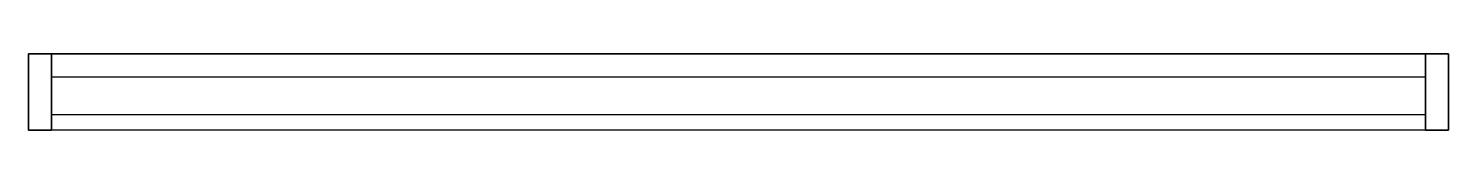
# Model space of a CAD drawing. Extents: x 84347 to 86197, y 16798 to 16898.
import ezdxf

# ---------------------------------------------------------------- set-up
doc = ezdxf.new("R2010")
doc.units = 0
doc.header["$LTSCALE"] = 50
doc.header["$MEASUREMENT"] = 0
doc.layers.add('FRAME', color=64, linetype='CONTINUOUS')
doc.layers.add('GRILL', color=62, linetype='CONTINUOUS')

msp = doc.modelspace()

# ---------------------------------------------------------------- linework, layer by layer
at = {"layer": 'FRAME'}
for p, q in [((86166.6, 16898.2, 6250), (84376.6, 16898.2, 6250)), ((86166.6, 16898.2, 8020), (84376.6, 16898.2, 8020)), ((86196.6, 16798.2, 6250), (86196.6, 16898.2, 6250)), ((86166.6, 16798.2, 6250), (84376.6, 16798.2, 6250)), ((86166.6, 16798.2, 8020), (84376.6, 16798.2, 8020))]:
    msp.add_line(p, q, dxfattribs=at)
msp.add_3dface([(84376.6, 16798.2, 6280), (84376.6, 16898.2, 6280), (86166.6, 16898.2, 6280), (86166.6, 16798.2, 6280)], dxfattribs=at)
at = {"layer": 'GRILL'}
for points in [[(84376.6, 16818.2, 8010), (84376.6, 16868.2, 7960), (86166.6, 16868.2, 7960), (86166.6, 16818.2, 8010)], [(84376.6, 16818.2, 7060), (84376.6, 16868.2, 7010), (86166.6, 16868.2, 7010), (86166.6, 16818.2, 7060)], [(84376.6, 16818.2, 6410), (84376.6, 16868.2, 6360), (86166.6, 16868.2, 6360), (86166.6, 16818.2, 6410)], [(84376.6, 16818.2, 7010), (84376.6, 16868.2, 6960), (86166.6, 16868.2, 6960), (86166.6, 16818.2, 7010)], [(84376.6, 16818.2, 6960), (84376.6, 16868.2, 6910), (86166.6, 16868.2, 6910), (86166.6, 16818.2, 6960)], [(84376.6, 16818.2, 6910), (84376.6, 16868.2, 6860), (86166.6, 16868.2, 6860), (86166.6, 16818.2, 6910)], [(84376.6, 16818.2, 6860), (84376.6, 16868.2, 6810), (86166.6, 16868.2, 6810), (86166.6, 16818.2, 6860)], [(84376.6, 16818.2, 6810), (84376.6, 16868.2, 6760), (86166.6, 16868.2, 6760), (86166.6, 16818.2, 6810)], [(84376.6, 16818.2, 6760), (84376.6, 16868.2, 6710), (86166.6, 16868.2, 6710), (86166.6, 16818.2, 6760)], [(84376.6, 16818.2, 6710), (84376.6, 16868.2, 6660), (86166.6, 16868.2, 6660), (86166.6, 16818.2, 6710)], [(84376.6, 16818.2, 6660), (84376.6, 16868.2, 6610), (86166.6, 16868.2, 6610), (86166.6, 16818.2, 6660)], [(84376.6, 16818.2, 6610), (84376.6, 16868.2, 6560), (86166.6, 16868.2, 6560), (86166.6, 16818.2, 6610)], [(84376.6, 16818.2, 6560), (84376.6, 16868.2, 6510), (86166.6, 16868.2, 6510), (86166.6, 16818.2, 6560)], [(84376.6, 16818.2, 6510), (84376.6, 16868.2, 6460), (86166.6, 16868.2, 6460), (86166.6, 16818.2, 6510)], [(84376.6, 16818.2, 6460), (84376.6, 16868.2, 6410), (86166.6, 16868.2, 6410), (86166.6, 16818.2, 6460)], [(84376.6, 16818.2, 6360), (84376.6, 16868.2, 6310), (86166.6, 16868.2, 6310), (86166.6, 16818.2, 6360)], [(84376.6, 16818.2, 7910), (84376.6, 16868.2, 7860), (86166.6, 16868.2, 7860), (86166.6, 16818.2, 7910)], [(84376.6, 16818.2, 7960), (84376.6, 16868.2, 7910), (86166.6, 16868.2, 7910), (86166.6, 16818.2, 7960)], [(84376.6, 16818.2, 7160), (84376.6, 16868.2, 7110), (86166.6, 16868.2, 7110), (86166.6, 16818.2, 7160)], [(84376.6, 16818.2, 7810), (84376.6, 16868.2, 7760), (86166.6, 16868.2, 7760), (86166.6, 16818.2, 7810)], [(84376.6, 16818.2, 7760), (84376.6, 16868.2, 7710), (86166.6, 16868.2, 7710), (86166.6, 16818.2, 7760)], [(84376.6, 16818.2, 7710), (84376.6, 16868.2, 7660), (86166.6, 16868.2, 7660), (86166.6, 16818.2, 7710)], [(84376.6, 16818.2, 7660), (84376.6, 16868.2, 7610), (86166.6, 16868.2, 7610), (86166.6, 16818.2, 7660)], [(84376.6, 16818.2, 7610), (84376.6, 16868.2, 7560), (86166.6, 16868.2, 7560), (86166.6, 16818.2, 7610)], [(84376.6, 16818.2, 7560), (84376.6, 16868.2, 7510), (86166.6, 16868.2, 7510), (86166.6, 16818.2, 7560)], [(84376.6, 16818.2, 7510), (84376.6, 16868.2, 7460), (86166.6, 16868.2, 7460), (86166.6, 16818.2, 7510)], [(84376.6, 16818.2, 7460), (84376.6, 16868.2, 7410), (86166.6, 16868.2, 7410), (86166.6, 16818.2, 7460)], [(84376.6, 16818.2, 7410), (84376.6, 16868.2, 7360), (86166.6, 16868.2, 7360), (86166.6, 16818.2, 7410)], [(84376.6, 16818.2, 7360), (84376.6, 16868.2, 7310), (86166.6, 16868.2, 7310), (86166.6, 16818.2, 7360)], [(84376.6, 16818.2, 7310), (84376.6, 16868.2, 7260), (86166.6, 16868.2, 7260), (86166.6, 16818.2, 7310)], [(84376.6, 16818.2, 7260), (84376.6, 16868.2, 7210), (86166.6, 16868.2, 7210), (86166.6, 16818.2, 7260)], [(84376.6, 16818.2, 7210), (84376.6, 16868.2, 7160), (86166.6, 16868.2, 7160), (86166.6, 16818.2, 7210)], [(84376.6, 16818.2, 7860), (84376.6, 16868.2, 7810), (86166.6, 16868.2, 7810), (86166.6, 16818.2, 7860)], [(84376.6, 16818.2, 7110), (84376.6, 16868.2, 7060), (86166.6, 16868.2, 7060), (86166.6, 16818.2, 7110)]]:
    msp.add_3dface(points, dxfattribs=at)

# ---------------------------------------------------------------- meshes
at = {"layer": 'FRAME'}
mesh = msp.add_polymesh((6, 3), dxfattribs=at)
for k, corner in enumerate([(84376.6, 16898.2, 8050), (84376.6, 16898.2, 6250), (84376.6, 16898.2, 6250), (84376.6, 16798.2, 8050), (84376.6, 16798.2, 6250), (84376.6, 16798.2, 6250), (84346.6, 16798.2, 8050), (84346.6, 16798.2, 6250), (84376.6, 16798.2, 6250), (84346.6, 16898.2, 8050), (84346.6, 16898.2, 6250), (84376.6, 16898.2, 6250), (84346.6, 16898.2, 8050), (84346.6, 16898.2, 8050), (84376.6, 16898.2, 8050), (84346.6, 16798.2, 8050), (84346.6, 16798.2, 8050), (84376.6, 16798.2, 8050)]):
    mesh.set_mesh_vertex(divmod(k, 3), corner)
mesh = msp.add_polymesh((6, 3), dxfattribs=at)
for k, corner in enumerate([(86196.6, 16898.2, 8050), (86196.6, 16898.2, 6250), (86196.6, 16898.2, 6250), (86196.6, 16798.2, 8050), (86196.6, 16798.2, 6250), (86196.6, 16798.2, 6250), (86166.6, 16798.2, 8050), (86166.6, 16798.2, 6250), (86196.6, 16798.2, 6250), (86166.6, 16898.2, 8050), (86166.6, 16898.2, 6250), (86196.6, 16898.2, 6250), (86166.6, 16898.2, 8050), (86166.6, 16898.2, 8050), (86196.6, 16898.2, 8050), (86166.6, 16798.2, 8050), (86166.6, 16798.2, 8050), (86196.6, 16798.2, 8050)]):
    mesh.set_mesh_vertex(divmod(k, 3), corner)

doc.saveas('drawing.dxf')
